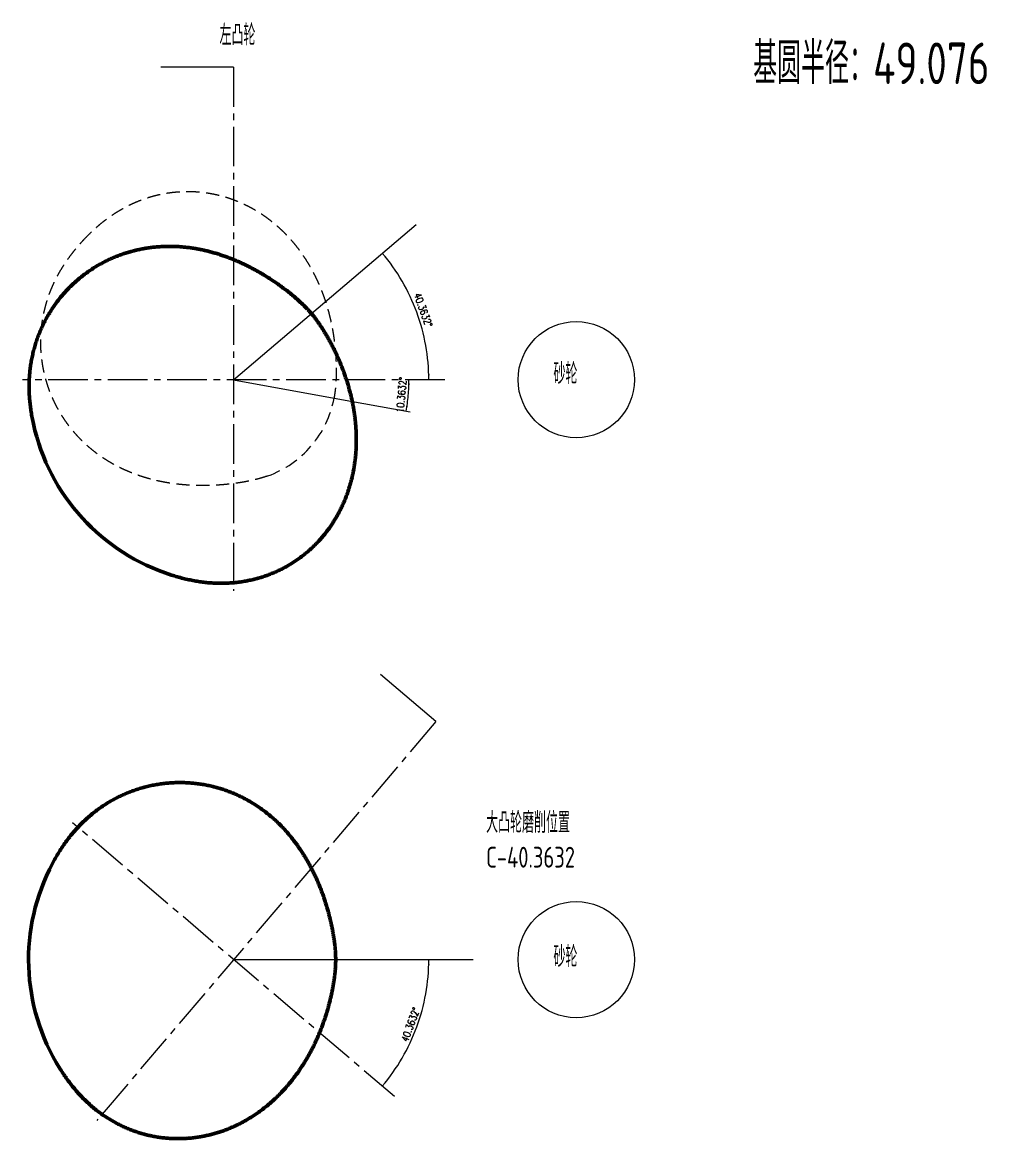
# Model space of a CAD drawing. Header units: millimetres. Extents: x 2124 to 3017, y -100 to 877.
# Drawn here: x 2124 to 2587, y 341 to 877 of the extents above; entities that cross this region are included whole.
import ezdxf

# ---------------------------------------------------------------- set-up
doc = ezdxf.new("R2010")
doc.units = ezdxf.units.MM
doc.linetypes.add('CENTER2', pattern=[28.574999, 19.049999, -3.175, 3.175, -3.175])
doc.linetypes.add('DASHED2', pattern=[9.525, 6.35, -3.175])
doc.layers.get('0').update_dxf_attribs({"lineweight": 18})
for name, color, linetype, lineweight in [('3中心线层', 1, 'CENTER2', 18), ('4虚线层', 6, 'DASHED2', 18), ('AM_0', 7, 'Continuous', 50), ('尺寸线层', 3, 'Continuous', 18)]:
    doc.layers.add(name, color=color, linetype=linetype, lineweight=lineweight)
doc.styles.add('PC_TEXTSTYLE', font='isocp.shx', dxfattribs={"width": 0.8, "bigfont": 'gbcbig.shx'})
doc.styles.add('TH_GBDIM', font='romans.shx', dxfattribs={"width": 0.8, "bigfont": 'gbcbig.shx'})
doc.dimstyles.new('TH_GBDIM', dxfattribs={"dimtxt": 3.5, "dimasz": 2.5, "dimexe": 2, "dimexo": 0, "dimgap": 1.5, "dimtad": 1, "dimdec": 1, "dimdsep": 46, "dimtxsty": 'TH_GBDIM', "dimcen": 2.5, "dimdle": 5, "dimclrd": 4, "dimclre": 4, "dimclrt": 3, "dimadec": 0, "dimazin": 2, "dimtfac": 0.714286, "dimtdec": 1, "dimtmove": 0, "dimatfit": 3, "dimfxl": 0, "dimarcsym": 0})

# ---------------------------------------------------------------- blocks, each defined once
blk = doc.blocks.new('*X4')
at = {"layer": '尺寸线层', "linetype": 'Continuous'}
for points in [[(2296.92, 766.01), (2298.19, 763.82), (2298.84, 764.34)], [(2319.25, 705.25), (2318.8, 707.74), (2319.64, 707.76)]]:
    blk.add_hatch(color=4, dxfattribs=at).paths.add_polyline_path(points, flags=0)
at = {"layer": '尺寸线层', "color": 4, "linetype": 'Continuous'}
for start, end in [(20.1816, 40.3632), (0, 20.1816)]:
    blk.add_arc((2225.43, 705.25), 93.82, start, end, dxfattribs=at)
at = {"layer": '尺寸线层', "color": 3, "insert": (2316.54, 738.73), "char_height": 3.5, "width": 35.2, "attachment_point": 5, "rotation": 290.1816, "style": 'TH_GBDIM'}
blk.add_mtext('40.3632%%D', dxfattribs=at)
blk = doc.blocks.new('*X5')
at = {"layer": '尺寸线层', "linetype": 'Continuous'}
for points in [[(2309.72, 705.25), (2309.26, 702.75), (2310.09, 702.73)], [(2308.34, 690.08), (2308.34, 692.62), (2309.17, 692.49)]]:
    blk.add_hatch(color=4, dxfattribs=at).paths.add_polyline_path(points, flags=0)
at = {"layer": '尺寸线层', "color": 4, "linetype": 'Continuous'}
blk.add_line((2273.71, 696.42), (2310.31, 689.72), dxfattribs=at)
for start, end in [(354.8184, 0), (349.6368, 354.8184)]:
    blk.add_arc((2225.43, 705.25), 84.28, start, end, dxfattribs=at)
at = {"layer": '尺寸线层', "color": 3, "insert": (2306.13, 697.93), "char_height": 3.5, "width": 34.4, "attachment_point": 5, "rotation": 84.8184, "style": 'TH_GBDIM'}
blk.add_mtext('10.3632%%D', dxfattribs=at)
blk = doc.blocks.new('*X6')
at = {"layer": '尺寸线层', "linetype": 'Continuous'}
for points in [[(2319.25, 426.61), (2318.8, 424.11), (2319.64, 424.1)], [(2296.92, 365.85), (2298.19, 368.04), (2298.84, 367.51)]]:
    blk.add_hatch(color=4, dxfattribs=at).paths.add_polyline_path(points, flags=0)
at = {"layer": '尺寸线层', "color": 4, "linetype": 'Continuous'}
for start, end in [(339.8184, 0), (319.6368, 339.8184)]:
    blk.add_arc((2225.43, 426.61), 93.82, start, end, dxfattribs=at)
at = {"layer": '尺寸线层', "color": 3, "insert": (2310.44, 395.36), "char_height": 3.5, "width": 35.2, "attachment_point": 5, "rotation": 69.8184, "style": 'TH_GBDIM'}
blk.add_mtext('40.3632%%D', dxfattribs=at)

msp = doc.modelspace()

# ---------------------------------------------------------------- linework, layer by layer
for p, q in [((2225.43, 855.38), (2190.53, 855.38)), ((2225.43, 705.25), (2313.18, 779.83)), ((2225.43, 705.25), (2273.71, 696.42)), ((2322.67, 541.01), (2296.07, 563.61)), ((2225.43, 426.61), (2340.59, 426.61))]:
    msp.add_line(p, q)
for centre in [(2390.1, 705.25), (2390.1, 426.61)]:
    msp.add_circle(centre, 27.92)
at = {"layer": '3中心线层'}
for p, q in [((2225.43, 855.38), (2225.43, 603.75)), ((2326.93, 705.25), (2123.94, 705.25)), ((2322.67, 541.01), (2159.7, 349.27)), ((2302.77, 360.88), (2148.1, 492.34))]:
    msp.add_line(p, q, dxfattribs=at)
at = {"layer": '4虚线层'}
msp.add_arc((2225.43, 705.25), 49.08, 289.6368, 349.6368, dxfattribs=at)
for points, knots in [([(2152.71, 771.67), (2153.36, 772.39), (2154.02, 773.09), (2155.36, 774.47), (2156.03, 775.14), (2157.38, 776.45), (2158.06, 777.08), (2159.42, 778.32), (2160.11, 778.92), (2161.49, 780.09), (2162.18, 780.66), (2163.57, 781.76), (2164.27, 782.29), (2165.68, 783.32), (2166.38, 783.82), (2167.8, 784.78), (2168.51, 785.25), (2169.94, 786.15), (2170.66, 786.58), (2172.1, 787.42), (2172.83, 787.82), (2174.29, 788.59), (2175.02, 788.96), (2176.52, 789.69), (2177.29, 790.04), (2178.83, 790.71), (2179.6, 791.03), (2181.16, 791.63), (2181.94, 791.92), (2183.5, 792.46), (2184.29, 792.72), (2185.87, 793.2), (2186.66, 793.42), (2188.25, 793.84), (2189.04, 794.03), (2190.63, 794.38), (2191.43, 794.54), (2193.02, 794.83), (2193.82, 794.96), (2195.41, 795.19), (2196.21, 795.28), (2197.81, 795.45), (2198.6, 795.51), (2200.19, 795.62), (2200.99, 795.65), (2202.57, 795.69), (2203.36, 795.7), (2204.94, 795.68), (2205.73, 795.66), (2207.3, 795.58), (2208.08, 795.53), (2209.63, 795.39), (2210.41, 795.31), (2211.96, 795.12), (2212.73, 795.01), (2214.26, 794.76), (2215.02, 794.62), (2216.53, 794.31), (2217.29, 794.15), (2218.78, 793.79), (2219.53, 793.6), (2221.01, 793.19), (2221.74, 792.97), (2223.2, 792.5), (2223.93, 792.26), (2225.36, 791.75), (2226.08, 791.48), (2227.49, 790.91), (2228.19, 790.62), (2229.59, 790.01), (2230.28, 789.69), (2231.64, 789.03), (2232.32, 788.69), (2233.66, 787.99), (2234.32, 787.62), (2235.64, 786.88), (2236.29, 786.49), (2237.57, 785.7), (2238.21, 785.29), (2239.47, 784.46), (2240.09, 784.04), (2241.31, 783.16), (2241.92, 782.72), (2243.12, 781.81), (2243.71, 781.34), (2244.87, 780.39), (2245.45, 779.91), (2246.58, 778.92), (2247.14, 778.42), (2248.24, 777.41), (2248.78, 776.89), (2249.85, 775.84), (2250.37, 775.3), (2251.41, 774.22), (2251.92, 773.67), (2252.92, 772.56), (2253.41, 772), (2254.37, 770.86), (2254.85, 770.28), (2255.78, 769.11), (2256.23, 768.52), (2257.13, 767.33), (2257.57, 766.73), (2258.43, 765.52), (2258.85, 764.9), (2259.68, 763.66), (2260.08, 763.04), (2260.87, 761.78), (2261.26, 761.15), (2262.01, 759.87), (2262.38, 759.22), (2263.1, 757.93), (2263.45, 757.28), (2264.14, 755.96), (2264.47, 755.3), (2265.12, 753.97), (2265.44, 753.31), (2266.06, 751.96), (2266.36, 751.29), (2266.94, 749.93), (2267.22, 749.25), (2267.77, 747.88), (2268.04, 747.2), (2268.55, 745.82), (2268.8, 745.13), (2269.28, 743.74), (2269.52, 743.04), (2269.96, 741.65), (2270.18, 740.95), (2270.6, 739.54), (2270.8, 738.84), (2271.19, 737.43), (2271.37, 736.72), (2271.72, 735.3), (2271.89, 734.59), (2272.22, 733.17), (2272.37, 732.46), (2272.66, 731.03), (2272.8, 730.32), (2273.07, 728.89), (2273.19, 728.17), (2273.42, 726.74), (2273.53, 726.02), (2273.74, 724.59), (2273.83, 723.87), (2274.01, 722.44), (2274.09, 721.72), (2274.24, 720.29), (2274.31, 719.57), (2274.42, 718.14), (2274.48, 717.42), (2274.57, 716.01), (2274.61, 715.32), (2274.67, 713.94), (2274.7, 713.25), (2274.73, 711.89), (2274.75, 711.21), (2274.76, 709.86), (2274.76, 709.2), (2274.74, 707.88), (2274.73, 707.23), (2274.69, 705.95), (2274.66, 705.33), (2274.6, 704.09), (2274.56, 703.48), (2274.47, 702.29), (2274.42, 701.71), (2274.31, 700.58), (2274.24, 700.02), (2274.11, 698.95), (2274.04, 698.42), (2273.88, 697.4), (2273.8, 696.91), (2273.71, 696.42)], [0, 0, 0, 0, 2.90234, 2.90234, 5.74871, 5.74871, 8.539574, 8.539574, 11.276288, 11.276288, 13.961098, 13.961098, 16.597119, 16.597119, 19.188312, 19.188312, 21.739431, 21.739431, 24.255972, 24.255972, 26.744086, 26.744086, 29.210478, 29.210478, 31.7374, 31.7374, 34.248845, 34.248845, 36.744928, 36.744928, 39.225823, 39.225823, 41.691765, 41.691765, 44.143045, 44.143045, 46.580012, 46.580012, 49.003064, 49.003064, 51.412649, 51.412649, 53.809259, 53.809259, 56.193422, 56.193422, 58.565702, 58.565702, 60.92669, 60.92669, 63.276998, 63.276998, 65.617253, 65.617253, 67.948091, 67.948091, 70.27015, 70.27015, 72.584066, 72.584066, 74.890463, 74.890463, 77.189949, 77.189949, 79.483111, 79.483111, 81.77051, 81.77051, 84.052676, 84.052676, 86.330102, 86.330102, 88.603244, 88.603244, 90.872519, 90.872519, 93.138296, 93.138296, 95.400906, 95.400906, 97.66063, 97.66063, 99.917707, 99.917707, 102.172334, 102.172334, 104.424665, 104.424665, 106.674813, 106.674813, 108.922855, 108.922855, 111.168837, 111.168837, 113.41277, 113.41277, 115.654643, 115.654643, 117.894421, 117.894421, 120.13205, 120.13205, 122.367463, 122.367463, 124.600583, 124.600583, 126.831327, 126.831327, 129.059607, 129.059607, 131.285337, 131.285337, 133.508432, 133.508432, 135.728813, 135.728813, 137.946403, 137.946403, 140.161134, 140.161134, 142.372941, 142.372941, 144.581763, 144.581763, 146.787541, 146.787541, 148.990214, 148.990214, 151.189718, 151.189718, 153.385976, 153.385976, 155.578899, 155.578899, 157.76838, 157.76838, 159.954283, 159.954283, 162.136444, 162.136444, 164.314661, 164.314661, 166.488693, 166.488693, 168.658251, 168.658251, 170.822999, 170.822999, 172.982551, 172.982551, 175.136467, 175.136467, 177.217497, 177.217497, 179.281629, 179.281629, 181.317777, 181.317777, 183.315165, 183.315165, 185.26361, 185.26361, 187.153774, 187.153774, 188.977411, 188.977411, 190.72756, 190.72756, 192.398713, 192.398713, 193.986925, 193.986925, 195.489894, 195.489894, 195.489894, 195.489894]), ([(2241.92, 659.02), (2241.45, 658.85), (2240.98, 658.69), (2240, 658.38), (2239.49, 658.22), (2238.45, 657.91), (2237.91, 657.76), (2236.81, 657.47), (2236.25, 657.32), (2235.09, 657.05), (2234.5, 656.91), (2233.29, 656.65), (2232.68, 656.52), (2231.42, 656.27), (2230.78, 656.15), (2229.49, 655.93), (2228.84, 655.82), (2227.51, 655.61), (2226.84, 655.52), (2225.49, 655.33), (2224.81, 655.24), (2223.44, 655.08), (2222.75, 655.01), (2221.35, 654.87), (2220.64, 654.8), (2219.21, 654.68), (2218.49, 654.63), (2217.06, 654.54), (2216.34, 654.5), (2214.91, 654.44), (2214.19, 654.41), (2212.75, 654.38), (2212.03, 654.36), (2210.59, 654.35), (2209.87, 654.36), (2208.43, 654.38), (2207.71, 654.39), (2206.27, 654.44), (2205.55, 654.47), (2204.11, 654.55), (2203.39, 654.59), (2201.95, 654.7), (2201.23, 654.76), (2199.79, 654.9), (2199.07, 654.97), (2197.64, 655.14), (2196.92, 655.24), (2195.49, 655.44), (2194.78, 655.54), (2193.35, 655.78), (2192.64, 655.9), (2191.22, 656.17), (2190.51, 656.31), (2189.09, 656.61), (2188.38, 656.77), (2186.97, 657.11), (2186.27, 657.29), (2184.86, 657.66), (2184.16, 657.86), (2182.77, 658.27), (2182.07, 658.48), (2180.68, 658.93), (2179.99, 659.17), (2178.61, 659.66), (2177.92, 659.91), (2176.55, 660.44), (2175.87, 660.71), (2174.51, 661.28), (2173.83, 661.58), (2172.48, 662.19), (2171.81, 662.5), (2170.47, 663.16), (2169.81, 663.5), (2168.48, 664.19), (2167.83, 664.55), (2166.52, 665.3), (2165.87, 665.68), (2164.58, 666.46), (2163.94, 666.87), (2162.67, 667.7), (2162.04, 668.13), (2160.79, 669.01), (2160.17, 669.46), (2158.94, 670.38), (2158.33, 670.86), (2157.13, 671.83), (2156.53, 672.32), (2155.35, 673.34), (2154.77, 673.86), (2153.62, 674.93), (2153.05, 675.47), (2151.93, 676.59), (2151.38, 677.15), (2150.29, 678.31), (2149.76, 678.9), (2148.71, 680.11), (2148.19, 680.72), (2147.17, 681.97), (2146.68, 682.6), (2145.7, 683.9), (2145.22, 684.55), (2144.29, 685.89), (2143.83, 686.57), (2142.95, 687.95), (2142.51, 688.65), (2141.67, 690.07), (2141.26, 690.79), (2140.47, 692.25), (2140.08, 692.98), (2139.34, 694.48), (2138.98, 695.24), (2138.3, 696.77), (2137.97, 697.54), (2137.33, 699.1), (2137.03, 699.89), (2136.45, 701.49), (2136.18, 702.29), (2135.67, 703.92), (2135.42, 704.73), (2134.97, 706.38), (2134.76, 707.21), (2134.36, 708.88), (2134.18, 709.73), (2133.85, 711.42), (2133.71, 712.27), (2133.44, 713.98), (2133.33, 714.84), (2133.13, 716.56), (2133.05, 717.42), (2132.92, 719.16), (2132.87, 720.03), (2132.81, 721.77), (2132.8, 722.64), (2132.8, 724.39), (2132.82, 725.27), (2132.9, 727.01), (2132.95, 727.89), (2133.1, 729.64), (2133.19, 730.51), (2133.4, 732.25), (2133.52, 733.12), (2133.81, 734.86), (2133.96, 735.73), (2134.31, 737.45), (2134.51, 738.31), (2134.92, 740.02), (2135.15, 740.87), (2135.63, 742.57), (2135.89, 743.41), (2136.44, 745.08), (2136.74, 745.91), (2137.34, 747.54), (2137.66, 748.34), (2138.32, 749.92), (2138.66, 750.7), (2139.38, 752.26), (2139.76, 753.04), (2140.54, 754.58), (2140.95, 755.35), (2141.8, 756.88), (2142.24, 757.64), (2143.15, 759.15), (2143.62, 759.9), (2144.6, 761.4), (2145.1, 762.15), (2146.15, 763.64), (2146.69, 764.38), (2147.8, 765.85), (2148.38, 766.59), (2149.56, 768.05), (2150.16, 768.78), (2151.41, 770.24), (2152.06, 770.96), (2152.71, 771.67)], [0, 0, 0, 0, 1.502908, 1.502908, 3.090721, 3.090721, 4.760935, 4.760935, 6.509541, 6.509541, 8.331069, 8.331069, 10.218658, 10.218658, 12.164163, 12.164163, 14.158301, 14.158301, 16.190839, 16.190839, 18.250824, 18.250824, 20.326847, 20.326847, 22.474278, 22.474278, 24.625704, 24.625704, 26.780419, 26.780419, 28.937777, 28.937777, 31.097204, 31.097204, 33.25821, 33.25821, 35.420407, 35.420407, 37.583513, 37.583513, 39.747361, 39.747361, 41.911907, 41.911907, 44.077224, 44.077224, 46.243508, 46.243508, 48.41107, 48.41107, 50.580333, 50.580333, 52.75182, 52.75182, 54.926146, 54.926146, 57.104006, 57.104006, 59.286162, 59.286162, 61.473431, 61.473431, 63.666667, 63.666667, 65.866752, 65.866752, 68.074579, 68.074579, 70.291039, 70.291039, 72.51701, 72.51701, 74.753345, 74.753345, 77.000859, 77.000859, 79.260321, 79.260321, 81.532446, 81.532446, 83.817885, 83.817885, 86.117223, 86.117223, 88.430967, 88.430967, 90.759551, 90.759551, 93.103323, 93.103323, 95.462552, 95.462552, 97.837422, 97.837422, 100.228032, 100.228032, 102.634399, 102.634399, 105.056458, 105.056458, 107.494064, 107.494064, 109.946998, 109.946998, 112.414965, 112.414965, 114.897603, 114.897603, 117.394485, 117.394485, 119.905126, 119.905126, 122.428985, 122.428985, 124.965473, 124.965473, 127.513961, 127.513961, 130.073778, 130.073778, 132.644228, 132.644228, 135.224588, 135.224588, 137.814117, 137.814117, 140.412062, 140.412062, 143.017666, 143.017666, 145.630173, 145.630173, 148.248832, 148.248832, 150.872905, 150.872905, 153.501675, 153.501675, 156.134444, 156.134444, 158.770547, 158.770547, 161.409351, 161.409351, 164.050261, 164.050261, 166.692723, 166.692723, 169.336231, 169.336231, 171.980325, 171.980325, 174.545637, 174.545637, 177.117775, 177.117775, 179.703496, 179.703496, 182.309531, 182.309531, 184.942432, 184.942432, 187.608413, 187.608413, 190.313199, 190.313199, 193.061878, 193.061878, 195.858771, 195.858771, 198.707312, 198.707312, 201.60996, 201.60996, 201.60996, 201.60996])]:
    msp.add_open_spline(points, degree=3, knots=knots, dxfattribs=at)
at = {"layer": 'AM_0'}
for centre, start, end in [((2225.43, 705.25), 192.4099, 252.4099), ((2225.43, 426.61), 152.0467, 212.0467)]:
    msp.add_arc(centre, 98.5, start, end, dxfattribs=at)
for points, knots in [([(2129.24, 684.08), (2129.03, 685.02), (2128.83, 685.97), (2128.48, 687.85), (2128.32, 688.79), (2128.03, 690.65), (2127.9, 691.57), (2127.67, 693.41), (2127.58, 694.32), (2127.41, 696.13), (2127.35, 697.03), (2127.25, 698.82), (2127.22, 699.7), (2127.19, 701.47), (2127.18, 702.35), (2127.21, 704.09), (2127.25, 704.96), (2127.34, 706.69), (2127.4, 707.55), (2127.56, 709.26), (2127.65, 710.12), (2127.87, 711.81), (2128, 712.66), (2128.28, 714.37), (2128.45, 715.24), (2128.81, 716.96), (2129, 717.82), (2129.43, 719.53), (2129.66, 720.38), (2130.16, 722.07), (2130.42, 722.91), (2130.98, 724.58), (2131.27, 725.41), (2131.9, 727.06), (2132.23, 727.87), (2132.91, 729.49), (2133.27, 730.29), (2134.02, 731.87), (2134.41, 732.66), (2135.22, 734.21), (2135.64, 734.98), (2136.51, 736.5), (2136.96, 737.25), (2137.88, 738.72), (2138.36, 739.45), (2139.34, 740.89), (2139.84, 741.6), (2140.87, 742.99), (2141.4, 743.68), (2142.48, 745.03), (2143.04, 745.69), (2144.17, 746.99), (2144.74, 747.63), (2145.92, 748.88), (2146.52, 749.49), (2147.74, 750.69), (2148.36, 751.28), (2149.62, 752.43), (2150.25, 752.99), (2151.55, 754.08), (2152.21, 754.61), (2153.54, 755.65), (2154.21, 756.16), (2155.57, 757.14), (2156.26, 757.61), (2157.65, 758.54), (2158.35, 758.99), (2159.77, 759.85), (2160.48, 760.27), (2161.92, 761.08), (2162.64, 761.47), (2164.1, 762.22), (2164.84, 762.58), (2166.31, 763.27), (2167.06, 763.6), (2168.55, 764.23), (2169.3, 764.53), (2170.8, 765.11), (2171.56, 765.38), (2173.07, 765.9), (2173.83, 766.14), (2175.35, 766.6), (2176.11, 766.81), (2177.64, 767.22), (2178.4, 767.41), (2179.93, 767.75), (2180.69, 767.91), (2182.22, 768.2), (2182.99, 768.34), (2184.52, 768.58), (2185.28, 768.68), (2186.81, 768.87), (2187.57, 768.95), (2189.09, 769.09), (2189.85, 769.14), (2191.37, 769.23), (2192.13, 769.26), (2193.64, 769.29), (2194.39, 769.3), (2195.89, 769.29), (2196.64, 769.27), (2198.13, 769.21), (2198.88, 769.17), (2200.36, 769.07), (2201.1, 769.01), (2202.58, 768.86), (2203.31, 768.78), (2204.77, 768.59), (2205.5, 768.49), (2206.95, 768.26), (2207.68, 768.14), (2209.12, 767.87), (2209.83, 767.73), (2211.26, 767.42), (2211.97, 767.26), (2213.39, 766.92), (2214.09, 766.74), (2215.49, 766.36), (2216.19, 766.16), (2217.58, 765.75), (2218.28, 765.53), (2219.65, 765.08), (2220.34, 764.85), (2221.7, 764.37), (2222.38, 764.12), (2223.74, 763.61), (2224.41, 763.35), (2225.75, 762.81), (2226.41, 762.53), (2227.74, 761.96), (2228.4, 761.67), (2229.71, 761.07), (2230.37, 760.76), (2231.67, 760.13), (2232.31, 759.81), (2233.6, 759.16), (2234.24, 758.83), (2235.51, 758.15), (2236.14, 757.8), (2237.4, 757.1), (2238.02, 756.74), (2239.27, 756.01), (2239.88, 755.64), (2241.11, 754.89), (2241.72, 754.51), (2242.93, 753.73), (2243.53, 753.34), (2244.73, 752.55), (2245.32, 752.15), (2246.5, 751.33), (2247.08, 750.92), (2248.23, 750.09), (2248.79, 749.69), (2249.89, 748.86), (2250.44, 748.44), (2251.51, 747.61), (2252.05, 747.19), (2253.09, 746.35), (2253.61, 745.93), (2254.61, 745.08), (2255.11, 744.66), (2256.07, 743.82), (2256.54, 743.4), (2257.45, 742.57), (2257.9, 742.16), (2258.76, 741.34), (2259.18, 740.93), (2259.98, 740.13), (2260.37, 739.73), (2261.12, 738.94), (2261.48, 738.55), (2262.17, 737.79), (2262.5, 737.41), (2262.83, 737.03)], [0, 0, 0, 0, 2.902647, 2.902647, 5.751187, 5.751187, 8.54808, 8.54808, 11.296759, 11.296759, 14.001544, 14.001544, 16.667524, 16.667524, 19.300424, 19.300424, 21.906459, 21.906459, 24.49218, 24.49218, 27.064317, 27.064317, 29.629628, 29.629628, 32.273722, 32.273722, 34.917229, 34.917229, 37.559691, 37.559691, 40.2006, 40.2006, 42.839403, 42.839403, 45.475506, 45.475506, 48.108274, 48.108274, 50.737043, 50.737043, 53.361116, 53.361116, 55.979774, 55.979774, 58.59228, 58.59228, 61.197884, 61.197884, 63.795829, 63.795829, 66.385357, 66.385357, 68.965716, 68.965716, 71.536165, 71.536165, 74.095982, 74.095982, 76.644469, 76.644469, 79.180957, 79.180957, 81.704815, 81.704815, 84.215455, 84.215455, 86.712337, 86.712337, 89.194974, 89.194974, 91.66294, 91.66294, 94.115873, 94.115873, 96.553479, 96.553479, 98.975537, 98.975537, 101.381904, 101.381904, 103.772513, 103.772513, 106.147382, 106.147382, 108.506611, 108.506611, 110.850383, 110.850383, 113.178965, 113.178965, 115.492709, 115.492709, 117.792046, 117.792046, 120.077485, 120.077485, 122.349609, 122.349609, 124.60907, 124.60907, 126.856584, 126.856584, 129.092918, 129.092918, 131.318889, 131.318889, 133.535348, 133.535348, 135.743174, 135.743174, 137.943259, 137.943259, 140.136494, 140.136494, 142.323762, 142.323762, 144.505918, 144.505918, 146.683778, 146.683778, 148.858103, 148.858103, 151.029589, 151.029589, 153.198852, 153.198852, 155.366414, 155.366414, 157.532697, 157.532697, 159.698014, 159.698014, 161.862559, 161.862559, 164.026407, 164.026407, 166.189512, 166.189512, 168.351709, 168.351709, 170.512714, 170.512714, 172.67214, 172.67214, 174.829498, 174.829498, 176.984213, 176.984213, 179.135638, 179.135638, 181.283069, 181.283069, 183.359092, 183.359092, 185.419076, 185.419076, 187.451614, 187.451614, 189.445752, 189.445752, 191.391256, 191.391256, 193.278844, 193.278844, 195.100371, 195.100371, 196.848977, 196.848977, 198.519191, 198.519191, 200.107003, 200.107003, 201.609911, 201.609911, 201.609911, 201.609911]), ([(2262.83, 737.03), (2263.15, 736.65), (2263.47, 736.26), (2264.11, 735.46), (2264.44, 735.04), (2265.09, 734.17), (2265.43, 733.72), (2266.09, 732.8), (2266.42, 732.32), (2267.1, 731.33), (2267.43, 730.83), (2268.11, 729.79), (2268.44, 729.26), (2269.12, 728.17), (2269.45, 727.62), (2270.12, 726.48), (2270.46, 725.91), (2271.12, 724.74), (2271.45, 724.14), (2272.1, 722.94), (2272.42, 722.33), (2273.06, 721.11), (2273.37, 720.49), (2274, 719.22), (2274.31, 718.58), (2274.92, 717.27), (2275.22, 716.62), (2275.81, 715.3), (2276.1, 714.64), (2276.66, 713.31), (2276.94, 712.64), (2277.48, 711.3), (2277.74, 710.63), (2278.26, 709.27), (2278.51, 708.59), (2278.99, 707.22), (2279.23, 706.53), (2279.69, 705.15), (2279.91, 704.45), (2280.34, 703.06), (2280.55, 702.36), (2280.95, 700.96), (2281.15, 700.25), (2281.52, 698.84), (2281.7, 698.13), (2282.04, 696.7), (2282.2, 695.99), (2282.51, 694.55), (2282.65, 693.83), (2282.93, 692.39), (2283.06, 691.67), (2283.3, 690.22), (2283.42, 689.49), (2283.63, 688.03), (2283.72, 687.3), (2283.9, 685.83), (2283.97, 685.1), (2284.11, 683.63), (2284.17, 682.89), (2284.27, 681.41), (2284.31, 680.68), (2284.38, 679.2), (2284.4, 678.46), (2284.42, 676.97), (2284.42, 676.23), (2284.41, 674.75), (2284.39, 674), (2284.34, 672.52), (2284.3, 671.78), (2284.2, 670.29), (2284.14, 669.55), (2284.01, 668.07), (2283.93, 667.32), (2283.75, 665.84), (2283.65, 665.1), (2283.42, 663.63), (2283.3, 662.89), (2283.04, 661.42), (2282.89, 660.69), (2282.58, 659.23), (2282.42, 658.5), (2282.06, 657.04), (2281.87, 656.32), (2281.47, 654.87), (2281.26, 654.16), (2280.82, 652.72), (2280.59, 652.01), (2280.1, 650.59), (2279.84, 649.89), (2279.31, 648.48), (2279.03, 647.78), (2278.45, 646.4), (2278.14, 645.71), (2277.52, 644.34), (2277.19, 643.66), (2276.52, 642.31), (2276.17, 641.64), (2275.46, 640.31), (2275.09, 639.65), (2274.32, 638.35), (2273.93, 637.7), (2273.12, 636.42), (2272.7, 635.79), (2271.85, 634.53), (2271.41, 633.91), (2270.51, 632.69), (2270.05, 632.08), (2269.11, 630.89), (2268.62, 630.3), (2267.64, 629.13), (2267.13, 628.56), (2266.1, 627.43), (2265.57, 626.87), (2264.5, 625.78), (2263.95, 625.24), (2262.83, 624.18), (2262.26, 623.66), (2261.1, 622.64), (2260.51, 622.14), (2259.31, 621.16), (2258.7, 620.68), (2257.46, 619.74), (2256.82, 619.28), (2255.54, 618.38), (2254.89, 617.94), (2253.57, 617.09), (2252.9, 616.68), (2251.55, 615.87), (2250.86, 615.48), (2249.47, 614.73), (2248.76, 614.36), (2247.33, 613.66), (2246.61, 613.32), (2245.15, 612.66), (2244.41, 612.35), (2242.91, 611.74), (2242.16, 611.46), (2240.63, 610.91), (2239.86, 610.65), (2238.31, 610.16), (2237.52, 609.93), (2235.94, 609.5), (2235.15, 609.29), (2233.54, 608.92), (2232.73, 608.75), (2231.1, 608.43), (2230.28, 608.29), (2228.63, 608.04), (2227.8, 607.93), (2226.13, 607.74), (2225.29, 607.66), (2223.63, 607.54), (2222.81, 607.49), (2221.16, 607.43), (2220.33, 607.42), (2218.67, 607.42), (2217.83, 607.43), (2216.14, 607.5), (2215.29, 607.55), (2213.58, 607.67), (2212.72, 607.75), (2210.99, 607.94), (2210.12, 608.05), (2208.36, 608.31), (2207.48, 608.46), (2205.7, 608.78), (2204.8, 608.96), (2203, 609.35), (2202.1, 609.56), (2200.27, 610.01), (2199.36, 610.26), (2197.51, 610.78), (2196.59, 611.06), (2195.67, 611.35)], [0, 0, 0, 0, 1.502969, 1.502969, 3.09118, 3.09118, 4.762332, 4.762332, 6.512481, 6.512481, 8.336118, 8.336118, 10.226282, 10.226282, 12.174726, 12.174726, 14.172114, 14.172114, 16.208261, 16.208261, 18.272392, 18.272392, 20.353422, 20.353422, 22.507338, 22.507338, 24.666889, 24.666889, 26.831637, 26.831637, 29.001195, 29.001195, 31.175226, 31.175226, 33.353443, 33.353443, 35.535603, 35.535603, 37.721506, 37.721506, 39.910986, 39.910986, 42.103909, 42.103909, 44.300167, 44.300167, 46.49967, 46.49967, 48.702342, 48.702342, 50.90812, 50.90812, 53.116941, 53.116941, 55.328748, 55.328748, 57.543478, 57.543478, 59.761068, 59.761068, 61.981448, 61.981448, 64.204543, 64.204543, 66.430273, 66.430273, 68.658552, 68.658552, 70.889296, 70.889296, 73.122415, 73.122415, 75.357828, 75.357828, 77.595457, 77.595457, 79.835234, 79.835234, 82.077107, 82.077107, 84.32104, 84.32104, 86.56702, 86.56702, 88.815063, 88.815063, 91.06521, 91.06521, 93.31754, 93.31754, 95.572167, 95.572167, 97.829244, 97.829244, 100.088967, 100.088967, 102.351576, 102.351576, 104.617354, 104.617354, 106.886627, 106.886627, 109.15977, 109.15977, 111.437195, 111.437195, 113.71936, 113.71936, 116.006759, 116.006759, 118.299921, 118.299921, 120.599406, 120.599406, 122.905802, 122.905802, 125.219717, 125.219717, 127.541776, 127.541776, 129.872614, 129.872614, 132.212868, 132.212868, 134.563175, 134.563175, 136.924163, 136.924163, 139.296443, 139.296443, 141.680606, 141.680606, 144.077214, 144.077214, 146.486799, 146.486799, 148.909851, 148.909851, 151.346817, 151.346817, 153.798097, 153.798097, 156.264038, 156.264038, 158.744932, 158.744932, 161.241015, 161.241015, 163.75246, 163.75246, 166.279381, 166.279381, 168.745773, 168.745773, 171.233886, 171.233886, 173.750426, 173.750426, 176.301545, 176.301545, 178.892737, 178.892737, 181.528758, 181.528758, 184.213567, 184.213567, 186.950281, 186.950281, 189.741144, 189.741144, 192.587514, 192.587514, 195.489853, 195.489853, 195.489853, 195.489853]), ([(2138.43, 472.78), (2138.88, 473.63), (2139.35, 474.48), (2140.3, 476.15), (2140.78, 476.96), (2141.76, 478.57), (2142.26, 479.36), (2143.28, 480.9), (2143.79, 481.66), (2144.84, 483.14), (2145.38, 483.87), (2146.46, 485.29), (2147.01, 485.99), (2148.13, 487.36), (2148.7, 488.03), (2149.85, 489.34), (2150.44, 489.98), (2151.63, 491.24), (2152.23, 491.85), (2153.46, 493.06), (2154.08, 493.65), (2155.35, 494.8), (2155.99, 495.36), (2157.32, 496.48), (2158.01, 497.03), (2159.4, 498.11), (2160.1, 498.64), (2161.54, 499.67), (2162.26, 500.17), (2163.73, 501.13), (2164.48, 501.6), (2165.99, 502.51), (2166.75, 502.95), (2168.29, 503.8), (2169.07, 504.21), (2170.64, 505), (2171.43, 505.38), (2173.03, 506.1), (2173.83, 506.44), (2175.45, 507.1), (2176.27, 507.42), (2177.91, 508.01), (2178.74, 508.29), (2180.4, 508.82), (2181.24, 509.07), (2182.92, 509.53), (2183.76, 509.74), (2185.45, 510.13), (2186.3, 510.31), (2187.99, 510.64), (2188.84, 510.79), (2190.55, 511.05), (2191.4, 511.16), (2193.11, 511.35), (2193.96, 511.43), (2195.67, 511.55), (2196.52, 511.6), (2198.22, 511.66), (2199.07, 511.67), (2200.76, 511.67), (2201.61, 511.65), (2203.3, 511.58), (2204.14, 511.53), (2205.81, 511.39), (2206.64, 511.31), (2208.3, 511.11), (2209.12, 511), (2210.76, 510.74), (2211.58, 510.6), (2213.2, 510.28), (2214, 510.11), (2215.6, 509.74), (2216.39, 509.54), (2217.96, 509.11), (2218.74, 508.88), (2220.29, 508.39), (2221.06, 508.14), (2222.57, 507.6), (2223.33, 507.32), (2224.81, 506.73), (2225.55, 506.43), (2227.01, 505.79), (2227.73, 505.46), (2229.15, 504.78), (2229.85, 504.43), (2231.24, 503.71), (2231.93, 503.33), (2233.28, 502.56), (2233.95, 502.17), (2235.27, 501.36), (2235.92, 500.95), (2237.21, 500.1), (2237.84, 499.67), (2239.09, 498.79), (2239.7, 498.34), (2240.91, 497.42), (2241.51, 496.95), (2242.68, 496), (2243.26, 495.52), (2244.4, 494.54), (2244.96, 494.04), (2246.06, 493.03), (2246.6, 492.52), (2247.67, 491.48), (2248.19, 490.95), (2249.22, 489.89), (2249.72, 489.35), (2250.72, 488.26), (2251.21, 487.71), (2252.16, 486.59), (2252.63, 486.03), (2253.56, 484.89), (2254.01, 484.32), (2254.9, 483.16), (2255.34, 482.58), (2256.19, 481.4), (2256.61, 480.81), (2257.44, 479.61), (2257.84, 479.01), (2258.63, 477.79), (2259.02, 477.18), (2259.78, 475.95), (2260.15, 475.32), (2260.88, 474.07), (2261.24, 473.45), (2261.94, 472.18), (2262.28, 471.54), (2262.95, 470.26), (2263.28, 469.62), (2263.92, 468.33), (2264.23, 467.68), (2264.85, 466.37), (2265.15, 465.71), (2265.73, 464.39), (2266.01, 463.73), (2266.57, 462.4), (2266.84, 461.73), (2267.37, 460.39), (2267.63, 459.72), (2268.13, 458.37), (2268.38, 457.69), (2268.85, 456.33), (2269.08, 455.65), (2269.53, 454.28), (2269.75, 453.6), (2270.17, 452.22), (2270.37, 451.53), (2270.77, 450.15), (2270.96, 449.46), (2271.33, 448.08), (2271.51, 447.38), (2271.85, 446.02), (2272.01, 445.34), (2272.31, 444), (2272.46, 443.33), (2272.74, 442), (2272.88, 441.33), (2273.13, 440.01), (2273.24, 439.36), (2273.47, 438.06), (2273.57, 437.42), (2273.76, 436.16), (2273.85, 435.54), (2274, 434.31), (2274.08, 433.71), (2274.2, 432.52), (2274.26, 431.94), (2274.35, 430.81), (2274.39, 430.25), (2274.45, 429.17), (2274.47, 428.64), (2274.5, 427.61), (2274.51, 427.11), (2274.51, 426.61)], [0, 0, 0, 0, 2.902647, 2.902647, 5.751187, 5.751187, 8.54808, 8.54808, 11.296759, 11.296759, 14.001544, 14.001544, 16.667524, 16.667524, 19.300424, 19.300424, 21.906459, 21.906459, 24.49218, 24.49218, 27.064317, 27.064317, 29.629628, 29.629628, 32.273722, 32.273722, 34.917229, 34.917229, 37.559691, 37.559691, 40.2006, 40.2006, 42.839403, 42.839403, 45.475506, 45.475506, 48.108274, 48.108274, 50.737043, 50.737043, 53.361116, 53.361116, 55.979774, 55.979774, 58.59228, 58.59228, 61.197884, 61.197884, 63.795829, 63.795829, 66.385357, 66.385357, 68.965716, 68.965716, 71.536165, 71.536165, 74.095982, 74.095982, 76.644469, 76.644469, 79.180957, 79.180957, 81.704815, 81.704815, 84.215455, 84.215455, 86.712337, 86.712337, 89.194974, 89.194974, 91.66294, 91.66294, 94.115873, 94.115873, 96.553479, 96.553479, 98.975537, 98.975537, 101.381904, 101.381904, 103.772513, 103.772513, 106.147382, 106.147382, 108.506611, 108.506611, 110.850383, 110.850383, 113.178965, 113.178965, 115.492709, 115.492709, 117.792046, 117.792046, 120.077485, 120.077485, 122.349609, 122.349609, 124.60907, 124.60907, 126.856584, 126.856584, 129.092918, 129.092918, 131.318889, 131.318889, 133.535348, 133.535348, 135.743174, 135.743174, 137.943259, 137.943259, 140.136494, 140.136494, 142.323762, 142.323762, 144.505918, 144.505918, 146.683778, 146.683778, 148.858103, 148.858103, 151.029589, 151.029589, 153.198852, 153.198852, 155.366414, 155.366414, 157.532697, 157.532697, 159.698014, 159.698014, 161.862559, 161.862559, 164.026407, 164.026407, 166.189512, 166.189512, 168.351709, 168.351709, 170.512714, 170.512714, 172.67214, 172.67214, 174.829498, 174.829498, 176.984213, 176.984213, 179.135638, 179.135638, 181.283069, 181.283069, 183.359092, 183.359092, 185.419076, 185.419076, 187.451614, 187.451614, 189.445752, 189.445752, 191.391256, 191.391256, 193.278844, 193.278844, 195.100371, 195.100371, 196.848977, 196.848977, 198.519191, 198.519191, 200.107003, 200.107003, 201.609911, 201.609911, 201.609911, 201.609911]), ([(2274.51, 426.61), (2274.51, 426.11), (2274.5, 425.61), (2274.47, 424.58), (2274.45, 424.05), (2274.39, 422.96), (2274.35, 422.41), (2274.26, 421.27), (2274.2, 420.69), (2274.07, 419.5), (2274, 418.9), (2273.85, 417.67), (2273.76, 417.05), (2273.57, 415.78), (2273.46, 415.14), (2273.24, 413.85), (2273.12, 413.19), (2272.87, 411.87), (2272.73, 411.21), (2272.45, 409.87), (2272.3, 409.2), (2271.99, 407.85), (2271.83, 407.18), (2271.49, 405.81), (2271.31, 405.11), (2270.93, 403.72), (2270.74, 403.03), (2270.33, 401.65), (2270.12, 400.96), (2269.69, 399.58), (2269.47, 398.89), (2269.01, 397.52), (2268.77, 396.83), (2268.29, 395.46), (2268.04, 394.78), (2267.52, 393.42), (2267.26, 392.75), (2266.71, 391.4), (2266.43, 390.72), (2265.86, 389.38), (2265.56, 388.72), (2264.96, 387.38), (2264.65, 386.72), (2264.02, 385.4), (2263.69, 384.75), (2263.03, 383.44), (2262.69, 382.79), (2262, 381.5), (2261.64, 380.85), (2260.92, 379.58), (2260.55, 378.94), (2259.79, 377.68), (2259.41, 377.05), (2258.62, 375.8), (2258.22, 375.18), (2257.41, 373.95), (2256.99, 373.34), (2256.14, 372.13), (2255.71, 371.53), (2254.83, 370.34), (2254.38, 369.75), (2253.47, 368.59), (2253.01, 368.01), (2252.07, 366.86), (2251.59, 366.3), (2250.62, 365.17), (2250.12, 364.62), (2249.12, 363.52), (2248.61, 362.98), (2247.57, 361.91), (2247.05, 361.39), (2245.98, 360.34), (2245.44, 359.83), (2244.35, 358.82), (2243.79, 358.32), (2242.67, 357.34), (2242.1, 356.86), (2240.94, 355.91), (2240.36, 355.45), (2239.17, 354.53), (2238.58, 354.08), (2237.36, 353.21), (2236.75, 352.78), (2235.51, 351.93), (2234.89, 351.52), (2233.62, 350.72), (2232.98, 350.33), (2231.69, 349.56), (2231.04, 349.19), (2229.72, 348.47), (2229.05, 348.12), (2227.71, 347.43), (2227.04, 347.1), (2225.67, 346.47), (2224.99, 346.16), (2223.6, 345.57), (2222.9, 345.28), (2221.49, 344.73), (2220.79, 344.47), (2219.36, 343.97), (2218.64, 343.74), (2217.2, 343.28), (2216.47, 343.07), (2215.01, 342.67), (2214.27, 342.48), (2212.79, 342.13), (2212.05, 341.97), (2210.55, 341.67), (2209.8, 341.53), (2208.3, 341.28), (2207.54, 341.17), (2206.02, 340.98), (2205.26, 340.9), (2203.73, 340.76), (2202.96, 340.7), (2201.43, 340.62), (2200.66, 340.59), (2199.11, 340.57), (2198.34, 340.57), (2196.79, 340.6), (2196.01, 340.63), (2194.45, 340.72), (2193.68, 340.77), (2192.12, 340.92), (2191.34, 341.01), (2189.78, 341.22), (2189.01, 341.33), (2187.45, 341.6), (2186.67, 341.75), (2185.12, 342.07), (2184.35, 342.25), (2182.8, 342.64), (2182.03, 342.85), (2180.49, 343.3), (2179.73, 343.53), (2178.2, 344.04), (2177.44, 344.31), (2175.92, 344.89), (2175.16, 345.19), (2173.66, 345.82), (2172.92, 346.15), (2171.43, 346.84), (2170.69, 347.21), (2169.23, 347.96), (2168.5, 348.35), (2167.05, 349.17), (2166.34, 349.59), (2164.92, 350.47), (2164.21, 350.92), (2162.82, 351.86), (2162.13, 352.34), (2160.78, 353.32), (2160.13, 353.82), (2158.83, 354.84), (2158.19, 355.37), (2156.92, 356.45), (2156.29, 357.01), (2155.05, 358.15), (2154.43, 358.73), (2153.21, 359.94), (2152.61, 360.56), (2151.41, 361.82), (2150.82, 362.47), (2149.65, 363.8), (2149.07, 364.49), (2147.92, 365.88), (2147.36, 366.6), (2146.24, 368.06), (2145.68, 368.81), (2144.59, 370.34), (2144.05, 371.12), (2142.98, 372.71), (2142.46, 373.52), (2141.94, 374.34)], [0, 0, 0, 0, 1.502969, 1.502969, 3.09118, 3.09118, 4.762332, 4.762332, 6.512481, 6.512481, 8.336118, 8.336118, 10.226282, 10.226282, 12.174726, 12.174726, 14.172114, 14.172114, 16.208261, 16.208261, 18.272392, 18.272392, 20.353422, 20.353422, 22.507338, 22.507338, 24.666889, 24.666889, 26.831637, 26.831637, 29.001195, 29.001195, 31.175226, 31.175226, 33.353443, 33.353443, 35.535603, 35.535603, 37.721506, 37.721506, 39.910986, 39.910986, 42.103909, 42.103909, 44.300167, 44.300167, 46.49967, 46.49967, 48.702342, 48.702342, 50.90812, 50.90812, 53.116941, 53.116941, 55.328748, 55.328748, 57.543478, 57.543478, 59.761068, 59.761068, 61.981448, 61.981448, 64.204543, 64.204543, 66.430273, 66.430273, 68.658552, 68.658552, 70.889296, 70.889296, 73.122415, 73.122415, 75.357828, 75.357828, 77.595457, 77.595457, 79.835234, 79.835234, 82.077107, 82.077107, 84.32104, 84.32104, 86.56702, 86.56702, 88.815063, 88.815063, 91.06521, 91.06521, 93.31754, 93.31754, 95.572167, 95.572167, 97.829244, 97.829244, 100.088967, 100.088967, 102.351576, 102.351576, 104.617354, 104.617354, 106.886627, 106.886627, 109.15977, 109.15977, 111.437195, 111.437195, 113.71936, 113.71936, 116.006759, 116.006759, 118.299921, 118.299921, 120.599406, 120.599406, 122.905802, 122.905802, 125.219717, 125.219717, 127.541776, 127.541776, 129.872614, 129.872614, 132.212868, 132.212868, 134.563175, 134.563175, 136.924163, 136.924163, 139.296443, 139.296443, 141.680606, 141.680606, 144.077214, 144.077214, 146.486799, 146.486799, 148.909851, 148.909851, 151.346817, 151.346817, 153.798097, 153.798097, 156.264038, 156.264038, 158.744932, 158.744932, 161.241015, 161.241015, 163.75246, 163.75246, 166.279381, 166.279381, 168.745773, 168.745773, 171.233886, 171.233886, 173.750426, 173.750426, 176.301545, 176.301545, 178.892737, 178.892737, 181.528758, 181.528758, 184.213567, 184.213567, 186.950281, 186.950281, 189.741144, 189.741144, 192.587514, 192.587514, 195.489853, 195.489853, 195.489853, 195.489853])]:
    msp.add_open_spline(points, degree=3, knots=knots, dxfattribs=at)

# ---------------------------------------------------------------- texts
at = {"layer": '尺寸线层', "attachment_point": 1, "style": 'PC_TEXTSTYLE'}
for s, insert, char_height, width in [('左凸轮', (2218.66, 875.88), 10, 247.504), ('基圆半径：49.076', (2475.1, 867.26), 20, 249.2249), ('砂轮', (2379.15, 713.13), 10, 59.8417), ('大凸轮磨削位置\\PC-40.3632', (2346.78, 497.48), 10, 192.9467), ('砂轮', (2379.15, 433.02), 10, 59.8417)]:
    msp.add_mtext(s, dxfattribs=dict(at, insert=insert, char_height=char_height, width=width))

# ---------------------------------------------------------------- dimensions: what is measured, and where the dimension line sits
at = {"layer": '尺寸线层'}
for base, line1, line2, picture, middle in [((2313.4945, 737.6136), ((2326.9291, 705.2451), (2123.9355, 705.2451)), ((2225.4323, 705.2451), (2313.1782, 779.8256)), '*X4', (2316.545, 738.7348)), ((2309.37098, 697.63322), ((2225.43227, 705.24507), (2273.70773, 696.4169)), ((2326.92907, 705.24507), (2123.93548, 705.24507)), '*X5', (2306.13426, 697.92673)), ((2313.4945, 394.2394), ((2302.7682, 360.8755), (2148.0963, 492.3403)), ((2225.4323, 426.6079), (2340.5913, 426.6079)), '*X6', (2310.444, 395.3606))]:
    dim = msp.add_angular_dim_2l(base=base, line1=line1, line2=line2, dimstyle='TH_GBDIM', override={"dimscale": 1, "dimtad": 1, "dimtih": 0, "dimtoh": 0, "dimsah": 1, "dimadec": 4, "dimtdec": 4, "dimtfill": 1, "dimtzin": 8}, dxfattribs=at)
    dim.commit()
    dim.dimension.update_dxf_attribs({"geometry": picture, "text_midpoint": middle})

doc.saveas('drawing.dxf')
